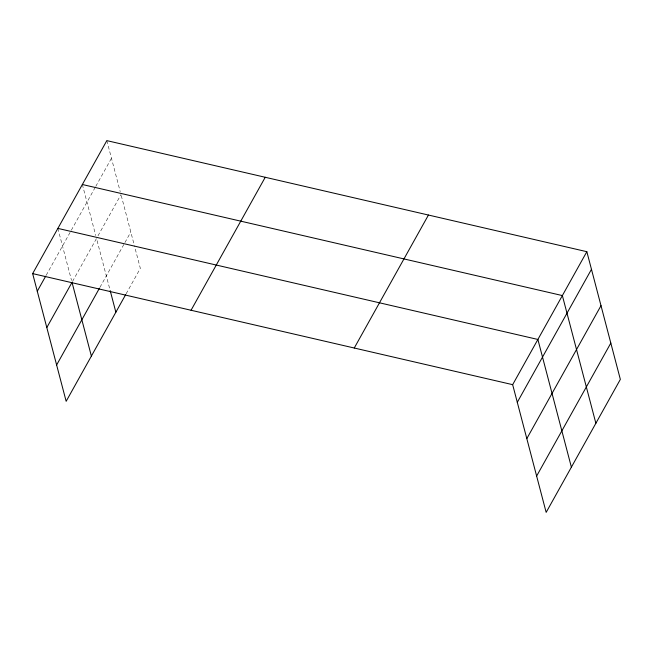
<?xml version="1.0" encoding="UTF-8"?>
<svg xmlns="http://www.w3.org/2000/svg" width="653" height="653" viewBox="0 0 653 653"><rect width="100%" height="100%" fill="white"/><g stroke="black" fill="none" stroke-linecap="round" stroke-linejoin="round"><path stroke-width="0.49" stroke-dasharray="3.27 2.45" d="M46.175 275.28L70.826 231.105M71.316 230.231L95.305 187.223M95.795 186.342L111.459 158.263M72.516 281.476L96.513 238.467L109.933 289.638M97.983 235.831L120.993 194.586M99.966 287.304L124.445 243.414M124.935 242.541L130.812 232.011M126.143 293.785L140.338 268.334L134.412 245.748M106.839 140.624L120.217 191.639M121.254 195.565L134.159 244.769M82.351 184.505L95.738 235.521M57.872 228.395L71.512 280.39"/><path stroke-width="0.98" d="M125.654 294.658L66.157 401.309L32.65 273.607L106.839 140.624L586.843 251.691L620.35 379.393L546.161 512.376L512.662 384.666L586.843 251.691M37.278 291.238L45.686 276.17M46.804 327.561L72.026 282.349L91.379 356.097M56.623 364.986L99.476 288.177M191.051 310.257L265.24 177.273M354.261 348.016L428.441 215.033M517.29 402.305L591.471 269.322M526.816 438.628L601.005 305.645M536.635 476.053L610.824 343.07M82.351 184.505L562.364 295.572L595.871 423.275M57.872 228.395L537.884 339.454L571.383 467.164M32.65 273.607L512.662 384.666M110.194 290.618L115.859 312.216"/></g></svg>
